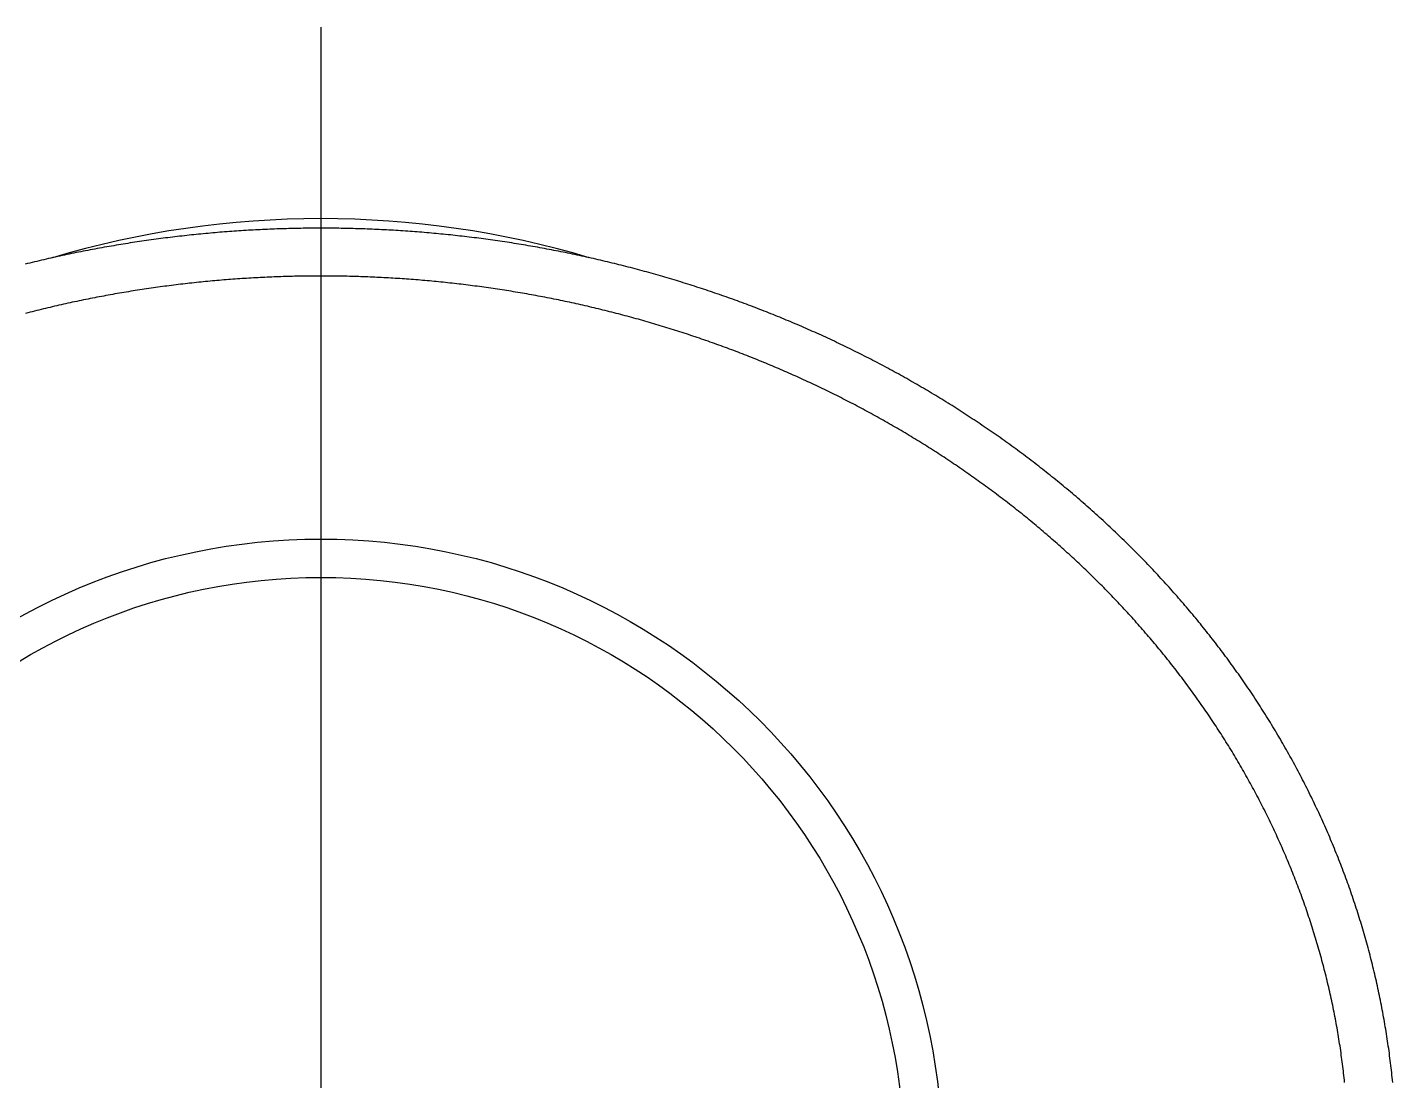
# Model space of a CAD drawing. Extents: x -10.3 to 87.6, y -18.9 to 40.3.
# Drawn here: x 71.26 to 85.54, y 29.29 to 40.3 of the extents above; entities that cross this region are included whole.
import ezdxf

# ---------------------------------------------------------------- set-up
doc = ezdxf.new("R2010")
doc.units = 0
doc.linetypes.add('CENTER', pattern=[50.8, 31.75, -6.35, 6.35, -6.35])
doc.layers.get('0').update_dxf_attribs({"linetype": 'CONTINUOUS'})
doc.layers.add('CENTER', color=1, linetype='CENTER')

msp = doc.modelspace()

# ---------------------------------------------------------------- linework, layer by layer
at = {"color": 7}
for points in [[(85.5381, 29.2704, 0), (85.5356, 29.2958, 0), (85.533, 29.3212, 0), (85.5303, 29.3465, 0), (85.5276, 29.3719, 0), (85.5248, 29.3972, 0), (85.5219, 29.4225, 0), (85.5189, 29.4479, 0), (85.5159, 29.4732, 0), (85.5128, 29.4985, 0), (85.5096, 29.5238, 0), (85.5063, 29.5491, 0), (85.503, 29.5744, 0), (85.4995, 29.5997, 0), (85.496, 29.6249, 0), (85.4925, 29.6502, 0), (85.4888, 29.6754, 0), (85.4851, 29.7007, 0), (85.4813, 29.7259, 0), (85.4774, 29.7511, 0), (85.4734, 29.7764, 0), (85.4694, 29.8016, 0), (85.4653, 29.8268, 0), (85.4611, 29.8519, 0), (85.4569, 29.8771, 0), (85.4525, 29.9023, 0), (85.4481, 29.9274, 0), (85.4436, 29.9525, 0), (85.4391, 29.9777, 0), (85.4344, 30.0028, 0), (85.4297, 30.0279, 0), (85.4249, 30.053, 0), (85.4201, 30.078, 0), (85.4151, 30.1031, 0), (85.4101, 30.1281, 0), (85.405, 30.1532, 0), (85.3999, 30.1782, 0), (85.3946, 30.2032, 0), (85.3893, 30.2282, 0), (85.3839, 30.2531, 0), (85.3785, 30.2781, 0), (85.3729, 30.303, 0), (85.3673, 30.328, 0), (85.3616, 30.3529, 0), (85.3559, 30.3778, 0), (85.3501, 30.4026, 0), (85.3442, 30.4275, 0), (85.3382, 30.4524, 0), (85.3321, 30.4772, 0), (85.326, 30.502, 0), (85.3198, 30.5268, 0), (85.3135, 30.5516, 0), (85.3072, 30.5763, 0), (85.3008, 30.6011, 0), (85.2943, 30.6258, 0), (85.2877, 30.6505, 0), (85.2811, 30.6752, 0), (85.2744, 30.6998, 0), (85.2676, 30.7245, 0), (85.2607, 30.7491, 0), (85.2538, 30.7737, 0), (85.2468, 30.7983, 0), (85.2397, 30.8229, 0), (85.2326, 30.8474, 0), (85.2254, 30.872, 0), (85.2181, 30.8965, 0), (85.2107, 30.9209, 0), (85.2033, 30.9454, 0), (85.1958, 30.9698, 0), (85.1882, 30.9943, 0), (85.1806, 31.0187, 0), (85.1728, 31.043, 0), (85.1651, 31.0674, 0), (85.1572, 31.0917, 0), (85.1493, 31.116, 0), (85.1413, 31.1403, 0), (85.1332, 31.1646, 0), (85.125, 31.1888, 0), (85.1168, 31.213, 0), (85.1085, 31.2372, 0), (85.1002, 31.2614, 0), (85.0918, 31.2855, 0), (85.0833, 31.3096, 0), (85.0747, 31.3337, 0), (85.0661, 31.3578, 0), (85.0574, 31.3818, 0), (85.0486, 31.4058, 0), (85.0397, 31.4298, 0), (85.0308, 31.4538, 0), (85.0218, 31.4777, 0), (85.0128, 31.5016, 0), (85.0037, 31.5255, 0), (84.9945, 31.5493, 0), (84.9852, 31.5732, 0), (84.9759, 31.597, 0), (84.9665, 31.6207, 0), (84.957, 31.6445, 0), (84.9475, 31.6682, 0), (84.9379, 31.6919, 0), (84.9282, 31.7155, 0), (84.9185, 31.7392, 0), (84.9087, 31.7628, 0), (84.8988, 31.7863, 0), (84.8889, 31.8099, 0), (84.8789, 31.8334, 0), (84.8688, 31.8568, 0), (84.8587, 31.8803, 0), (84.8485, 31.9037, 0), (84.8382, 31.9271, 0), (84.8279, 31.9505, 0), (84.8175, 31.9738, 0), (84.8071, 31.9971, 0), (84.7965, 32.0204, 0), (84.786, 32.0436, 0), (84.7753, 32.0668, 0), (84.7646, 32.09, 0), (84.7538, 32.1131, 0), (84.7429, 32.1362, 0), (84.732, 32.1593, 0), (84.7211, 32.1823, 0), (84.71, 32.2053, 0), (84.6989, 32.2283, 0), (84.6877, 32.2513, 0), (84.6765, 32.2742, 0), (84.6652, 32.297, 0), (84.6539, 32.3199, 0), (84.6425, 32.3427, 0), (84.631, 32.3655, 0), (84.6194, 32.3882, 0), (84.6078, 32.4109, 0), (84.5962, 32.4336, 0), (84.5844, 32.4562, 0), (84.5726, 32.4788, 0), (84.5608, 32.5014, 0), (84.5489, 32.5239, 0), (84.5369, 32.5464, 0), (84.5249, 32.5689, 0), (84.5128, 32.5913, 0), (84.5006, 32.6137, 0), (84.4884, 32.636, 0), (84.4761, 32.6583, 0), (84.4638, 32.6806, 0), (84.4514, 32.7029, 0), (84.4389, 32.7251, 0), (84.4264, 32.7472, 0), (84.4138, 32.7693, 0), (84.4012, 32.7914, 0), (84.3885, 32.8135, 0), (84.3758, 32.8355, 0), (84.363, 32.8575, 0), (84.3501, 32.8794, 0), (84.3372, 32.9013, 0), (84.3242, 32.9231, 0), (84.3112, 32.9449, 0), (84.2981, 32.9667, 0), (84.2849, 32.9885, 0), (84.2717, 33.0102, 0), (84.2584, 33.0318, 0), (84.2451, 33.0534, 0), (84.2317, 33.075, 0), (84.2183, 33.0965, 0), (84.2048, 33.118, 0), (84.1913, 33.1395, 0), (84.1777, 33.1609, 0), (84.164, 33.1823, 0), (84.1503, 33.2036, 0), (84.1365, 33.2249, 0), (84.1227, 33.2462, 0), (84.1089, 33.2674, 0), (84.0949, 33.2886, 0), (84.0809, 33.3097, 0), (84.0669, 33.3308, 0), (84.0528, 33.3519, 0), (84.0387, 33.3729, 0), (84.0245, 33.3939, 0), (84.0102, 33.4148, 0), (83.9959, 33.4357, 0), (83.9815, 33.4566, 0), (83.9671, 33.4774, 0), (83.9527, 33.4982, 0), (83.9382, 33.5189, 0), (83.9236, 33.5396, 0), (83.909, 33.5603, 0), (83.8943, 33.5809, 0), (83.8796, 33.6014, 0), (83.8648, 33.622, 0), (83.8499, 33.6424, 0), (83.8351, 33.6629, 0), (83.8201, 33.6833, 0), (83.8051, 33.7037, 0), (83.7901, 33.724, 0), (83.775, 33.7443, 0), (83.7599, 33.7645, 0), (83.7447, 33.7847, 0), (83.7294, 33.8048, 0), (83.7141, 33.8249, 0), (83.6988, 33.845, 0), (83.6834, 33.865, 0), (83.668, 33.885, 0), (83.6525, 33.905, 0), (83.6369, 33.9249, 0), (83.6214, 33.9447, 0), (83.6057, 33.9645, 0), (83.59, 33.9843, 0), (83.5743, 34.004, 0), (83.5585, 34.0237, 0), (83.5427, 34.0434, 0), (83.5268, 34.063, 0), (83.5109, 34.0825, 0), (83.4949, 34.102, 0), (83.4789, 34.1215, 0), (83.4628, 34.1409, 0), (83.4467, 34.1603, 0), (83.4305, 34.1797, 0), (83.4143, 34.199, 0), (83.398, 34.2182, 0), (83.3817, 34.2375, 0), (83.3653, 34.2566, 0), (83.3489, 34.2758, 0), (83.3325, 34.2949, 0), (83.316, 34.3139, 0), (83.2994, 34.3329, 0), (83.2828, 34.3519, 0), (83.2662, 34.3708, 0), (83.2495, 34.3897, 0), (83.2327, 34.4085, 0), (83.216, 34.4273, 0), (83.1991, 34.446, 0), (83.1823, 34.4648, 0), (83.1653, 34.4834, 0), (83.1484, 34.502, 0), (83.1314, 34.5206, 0), (83.1143, 34.5391, 0), (83.0972, 34.5576, 0), (83.0801, 34.5761, 0), (83.0629, 34.5945, 0), (83.0456, 34.6128, 0), (83.0283, 34.6312, 0), (83.011, 34.6494, 0), (82.9937, 34.6677, 0), (82.9762, 34.6858, 0), (82.9588, 34.704, 0), (82.9413, 34.7221, 0), (82.9237, 34.7401, 0), (82.9061, 34.7581, 0), (82.8885, 34.7761, 0), (82.8708, 34.794, 0), (82.8531, 34.8119, 0), (82.8353, 34.8297, 0), (82.8175, 34.8475, 0), (82.7997, 34.8653, 0), (82.7818, 34.883, 0), (82.7639, 34.9006, 0), (82.7459, 34.9183, 0), (82.7279, 34.9358, 0), (82.7098, 34.9534, 0), (82.6917, 34.9708, 0), (82.6736, 34.9883, 0), (82.6554, 35.0057, 0), (82.6371, 35.023, 0), (82.6189, 35.0403, 0), (82.6006, 35.0576, 0), (82.5822, 35.0748, 0), (82.5638, 35.092, 0), (82.5454, 35.1091, 0), (82.5269, 35.1262, 0), (82.5084, 35.1432, 0), (82.4898, 35.1602, 0), (82.4712, 35.1772, 0), (82.4526, 35.1941, 0), (82.4339, 35.2109, 0), (82.4152, 35.2278, 0), (82.3964, 35.2445, 0), (82.3776, 35.2613, 0), (82.3588, 35.2779, 0), (82.3399, 35.2946, 0), (82.321, 35.3112, 0), (82.3021, 35.3277, 0), (82.2831, 35.3442, 0), (82.264, 35.3607, 0), (82.245, 35.3771, 0), (82.2259, 35.3934, 0), (82.2067, 35.4098, 0), (82.1875, 35.426, 0), (82.1683, 35.4423, 0), (82.149, 35.4584, 0), (82.1297, 35.4746, 0), (82.1104, 35.4907, 0), (82.091, 35.5067, 0), (82.0716, 35.5227, 0), (82.0522, 35.5387, 0), (82.0327, 35.5546, 0), (82.0132, 35.5704, 0), (81.9936, 35.5863, 0), (81.974, 35.602, 0), (81.9544, 35.6178, 0), (81.9347, 35.6334, 0), (81.915, 35.6491, 0), (81.8953, 35.6647, 0), (81.8755, 35.6802, 0), (81.8557, 35.6957, 0), (81.8358, 35.7112, 0), (81.8159, 35.7266, 0), (81.796, 35.7419, 0), (81.7761, 35.7572, 0), (81.7561, 35.7725, 0), (81.736, 35.7877, 0), (81.716, 35.8029, 0), (81.6959, 35.818, 0), (81.6758, 35.8331, 0), (81.6556, 35.8481, 0), (81.6354, 35.8631, 0), (81.6152, 35.8781, 0), (81.5949, 35.893, 0), (81.5746, 35.9078, 0), (81.5543, 35.9226, 0), (81.5339, 35.9374, 0), (81.5135, 35.9521, 0), (81.4931, 35.9667, 0), (81.4727, 35.9813, 0), (81.4522, 35.9959, 0), (81.4316, 36.0104, 0), (81.4111, 36.0249, 0), (81.3905, 36.0393, 0), (81.3699, 36.0537, 0), (81.3492, 36.0681, 0), (81.3285, 36.0823, 0), (81.3078, 36.0966, 0), (81.2871, 36.1108, 0), (81.2663, 36.1249, 0), (81.2455, 36.139, 0), (81.2246, 36.1531, 0), (81.2038, 36.1671, 0), (81.1829, 36.181, 0), (81.1619, 36.1949, 0), (81.141, 36.2088, 0), (81.12, 36.2226, 0), (81.0989, 36.2364, 0), (81.0779, 36.2501, 0), (81.0568, 36.2638, 0), (81.0357, 36.2774, 0), (81.0145, 36.291, 0), (80.9934, 36.3045, 0), (80.9722, 36.318, 0), (80.9509, 36.3314, 0), (80.9297, 36.3448, 0), (80.9084, 36.3581, 0), (80.8871, 36.3714, 0), (80.8657, 36.3847, 0), (80.8444, 36.3979, 0), (80.823, 36.411, 0), (80.8015, 36.4241, 0), (80.7801, 36.4371, 0), (80.7586, 36.4501, 0), (80.7371, 36.4631, 0), (80.7155, 36.476, 0), (80.694, 36.4889, 0), (80.6724, 36.5017, 0), (80.6508, 36.5144, 0), (80.6291, 36.5271, 0), (80.6075, 36.5398, 0), (80.5858, 36.5524, 0), (80.5641, 36.565, 0), (80.5423, 36.5775, 0), (80.5205, 36.59, 0), (80.4987, 36.6024, 0), (80.4769, 36.6148, 0), (80.4551, 36.6271, 0), (80.4332, 36.6394, 0), (80.4113, 36.6516, 0), (80.3894, 36.6638, 0), (80.3674, 36.6759, 0), (80.3455, 36.688, 0), (80.3235, 36.7001, 0), (80.3014, 36.712, 0), (80.2794, 36.724, 0), (80.2573, 36.7359, 0), (80.2352, 36.7477, 0), (80.2131, 36.7595, 0), (80.191, 36.7713, 0), (80.1688, 36.783, 0), (80.1466, 36.7946, 0), (80.1244, 36.8062, 0), (80.1022, 36.8178, 0), (80.0799, 36.8293, 0), (80.0576, 36.8407, 0), (80.0353, 36.8521, 0), (80.013, 36.8635, 0), (79.9907, 36.8748, 0), (79.9683, 36.8861, 0), (79.9459, 36.8973, 0), (79.9235, 36.9085, 0), (79.901, 36.9196, 0), (79.8786, 36.9307, 0), (79.8561, 36.9417, 0), (79.8336, 36.9526, 0), (79.8111, 36.9636, 0), (79.7886, 36.9744, 0), (79.766, 36.9853, 0), (79.7434, 36.9961, 0), (79.7208, 37.0068, 0), (79.6982, 37.0175, 0), (79.6755, 37.0281, 0), (79.6529, 37.0387, 0), (79.6302, 37.0492, 0), (79.6075, 37.0597, 0), (79.5847, 37.0701, 0), (79.562, 37.0805, 0), (79.5392, 37.0909, 0), (79.5165, 37.1012, 0), (79.4936, 37.1114, 0), (79.4708, 37.1216, 0), (79.448, 37.1318, 0), (79.4251, 37.1419, 0), (79.4022, 37.1519, 0), (79.3793, 37.1619, 0), (79.3564, 37.1719, 0), (79.3335, 37.1818, 0), (79.3105, 37.1916, 0), (79.2876, 37.2014, 0), (79.2646, 37.2112, 0), (79.2416, 37.2209, 0), (79.2185, 37.2305, 0), (79.1955, 37.2402, 0), (79.1724, 37.2497, 0), (79.1494, 37.2592, 0), (79.1263, 37.2687, 0), (79.1031, 37.2781, 0), (79.08, 37.2875, 0), (79.0568, 37.2968, 0), (79.0337, 37.3061, 0), (79.0105, 37.3153, 0), (78.9873, 37.3245, 0), (78.9641, 37.3336, 0), (78.9408, 37.3427, 0), (78.9175, 37.3518, 0), (78.8943, 37.3608, 0), (78.871, 37.3697, 0), (78.8477, 37.3786, 0), (78.8243, 37.3874, 0), (78.801, 37.3962, 0), (78.7776, 37.405, 0), (78.7543, 37.4137, 0), (78.7309, 37.4223, 0), (78.7075, 37.4309, 0), (78.684, 37.4395, 0), (78.6606, 37.448, 0), (78.6371, 37.4564, 0), (78.6136, 37.4648, 0), (78.5902, 37.4732, 0), (78.5667, 37.4815, 0), (78.5431, 37.4898, 0), (78.5196, 37.498, 0), (78.496, 37.5062, 0), (78.4725, 37.5143, 0), (78.4489, 37.5224, 0), (78.4253, 37.5304, 0), (78.4017, 37.5384, 0), (78.378, 37.5463, 0), (78.3544, 37.5542, 0), (78.3307, 37.562, 0), (78.307, 37.5698, 0), (78.2834, 37.5775, 0), (78.2597, 37.5852, 0), (78.2359, 37.5929, 0), (78.2122, 37.6005, 0), (78.1884, 37.608, 0), (78.1647, 37.6155, 0), (78.1409, 37.6229, 0), (78.1171, 37.6303, 0), (78.0933, 37.6377, 0), (78.0695, 37.645, 0), (78.0457, 37.6523, 0), (78.0218, 37.6595, 0), (77.9979, 37.6666, 0), (77.9741, 37.6737, 0), (77.9502, 37.6808, 0), (77.9263, 37.6878, 0), (77.9024, 37.6948, 0), (77.8784, 37.7017, 0), (77.8545, 37.7086, 0), (77.8305, 37.7154, 0), (77.8066, 37.7222, 0), (77.7826, 37.7289, 0), (77.7586, 37.7356, 0), (77.7346, 37.7423, 0), (77.7106, 37.7488, 0), (77.6865, 37.7554, 0), (77.6625, 37.7619, 0), (77.6384, 37.7683, 0), (77.6144, 37.7747, 0), (77.5903, 37.7811, 0), (77.5662, 37.7874, 0), (77.5421, 37.7936, 0), (77.518, 37.7998, 0), (77.4939, 37.806, 0), (77.4697, 37.8121, 0), (77.4456, 37.8182, 0), (77.4214, 37.8242, 0), (77.3972, 37.8301, 0), (77.373, 37.8361, 0), (77.3488, 37.8419, 0), (77.3246, 37.8478, 0), (77.3004, 37.8535, 0), (77.2762, 37.8593, 0), (77.252, 37.8649, 0), (77.2277, 37.8706, 0), (77.2034, 37.8762, 0), (77.1792, 37.8817, 0), (77.1549, 37.8872, 0), (77.1306, 37.8926, 0), (77.1063, 37.898, 0), (77.082, 37.9034, 0), (77.0576, 37.9087, 0), (77.0333, 37.9139, 0), (77.009, 37.9191, 0), (76.9846, 37.9243, 0), (76.9602, 37.9294, 0), (76.9359, 37.9344, 0), (76.9115, 37.9394, 0), (76.8871, 37.9444, 0), (76.8627, 37.9493, 0), (76.8383, 37.9542, 0), (76.8139, 37.959, 0), (76.7894, 37.9638, 0), (76.765, 37.9685, 0), (76.7405, 37.9732, 0), (76.7161, 37.9778, 0), (76.6916, 37.9824, 0), (76.6671, 37.9869, 0), (76.6427, 37.9914, 0), (76.6182, 37.9958, 0), (76.5937, 38.0002, 0), (76.5691, 38.0046, 0), (76.5446, 38.0089, 0), (76.5201, 38.0131, 0), (76.4956, 38.0173, 0), (76.471, 38.0215, 0), (76.4465, 38.0256, 0), (76.4219, 38.0296, 0), (76.3974, 38.0336, 0), (76.3728, 38.0376, 0), (76.3482, 38.0415, 0), (76.3236, 38.0454, 0), (76.299, 38.0492, 0), (76.2744, 38.053, 0), (76.2498, 38.0567, 0), (76.2252, 38.0604, 0), (76.2006, 38.064, 0), (76.1759, 38.0676, 0), (76.1513, 38.0711, 0), (76.1267, 38.0746, 0), (76.102, 38.078, 0), (76.0773, 38.0814, 0), (76.0527, 38.0847, 0), (76.028, 38.088, 0), (76.0033, 38.0913, 0), (75.9786, 38.0945, 0), (75.954, 38.0976, 0), (75.9293, 38.1007, 0), (75.9046, 38.1038, 0), (75.8799, 38.1068, 0), (75.8551, 38.1098, 0), (75.8304, 38.1127, 0), (75.8057, 38.1155, 0), (75.781, 38.1183, 0), (75.7562, 38.1211, 0), (75.7315, 38.1238, 0), (75.7068, 38.1265, 0), (75.682, 38.1291, 0), (75.6572, 38.1317, 0), (75.6325, 38.1342, 0), (75.6077, 38.1367, 0), (75.583, 38.1391, 0), (75.5582, 38.1415, 0), (75.5334, 38.1439, 0), (75.5086, 38.1462, 0), (75.4838, 38.1484, 0), (75.459, 38.1506, 0), (75.4342, 38.1527, 0), (75.4094, 38.1548, 0), (75.3846, 38.1569, 0), (75.3598, 38.1589, 0), (75.335, 38.1609, 0), (75.3102, 38.1628, 0), (75.2854, 38.1646, 0), (75.2606, 38.1664, 0), (75.2357, 38.1682, 0), (75.2109, 38.1699, 0), (75.1861, 38.1716, 0), (75.1612, 38.1732, 0), (75.1364, 38.1748, 0), (75.1116, 38.1763, 0), (75.0867, 38.1778, 0), (75.0619, 38.1792, 0), (75.037, 38.1806, 0), (75.0122, 38.182, 0), (74.9873, 38.1832, 0), (74.9624, 38.1845, 0), (74.9376, 38.1857, 0), (74.9127, 38.1868, 0), (74.8879, 38.1879, 0), (74.863, 38.189, 0), (74.8381, 38.19, 0), (74.8132, 38.1909, 0), (74.7884, 38.1918, 0), (74.7635, 38.1927, 0), (74.7386, 38.1935, 0), (74.7137, 38.1943, 0), (74.6889, 38.195, 0), (74.664, 38.1957, 0), (74.6391, 38.1963, 0), (74.6142, 38.1968, 0), (74.5893, 38.1974, 0), (74.5645, 38.1978, 0), (74.5396, 38.1983, 0), (74.5147, 38.1987, 0), (74.4898, 38.199, 0), (74.4649, 38.1993, 0), (74.44, 38.1995, 0), (74.4151, 38.1997, 0), (74.3902, 38.1999, 0), (74.3654, 38.1999, 0), (74.3405, 38.2, 0), (74.3156, 38.2, 0), (74.2907, 38.1999, 0), (74.2658, 38.1999, 0), (74.2409, 38.1997, 0), (74.216, 38.1995, 0), (74.1911, 38.1993, 0), (74.1662, 38.199, 0), (74.1414, 38.1987, 0), (74.1165, 38.1983, 0), (74.0916, 38.1978, 0), (74.0667, 38.1974, 0), (74.0418, 38.1968, 0), (74.0169, 38.1963, 0), (73.9921, 38.1957, 0), (73.9672, 38.195, 0), (73.9423, 38.1943, 0), (73.9174, 38.1935, 0), (73.8925, 38.1927, 0), (73.8677, 38.1918, 0), (73.8428, 38.1909, 0), (73.8179, 38.19, 0), (73.7931, 38.189, 0), (73.7682, 38.1879, 0), (73.7433, 38.1868, 0), (73.7185, 38.1857, 0), (73.6936, 38.1845, 0), (73.6687, 38.1832, 0), (73.6439, 38.182, 0), (73.619, 38.1806, 0), (73.5942, 38.1792, 0), (73.5693, 38.1778, 0), (73.5445, 38.1763, 0), (73.5197, 38.1748, 0), (73.4948, 38.1732, 0), (73.47, 38.1716, 0), (73.4451, 38.1699, 0), (73.4203, 38.1682, 0), (73.3955, 38.1664, 0), (73.3707, 38.1646, 0), (73.3458, 38.1628, 0), (73.321, 38.1609, 0), (73.2962, 38.1589, 0), (73.2714, 38.1569, 0), (73.2466, 38.1549, 0), (73.2218, 38.1528, 0), (73.197, 38.1506, 0), (73.1722, 38.1484, 0), (73.1474, 38.1462, 0), (73.1226, 38.1439, 0), (73.0979, 38.1415, 0), (73.0731, 38.1392, 0), (73.0483, 38.1367, 0), (73.0236, 38.1342, 0), (72.9988, 38.1317, 0), (72.974, 38.1291, 0), (72.9493, 38.1265, 0), (72.9246, 38.1238, 0), (72.8998, 38.1211, 0), (72.8751, 38.1183, 0), (72.8503, 38.1155, 0), (72.8256, 38.1127, 0), (72.8009, 38.1098, 0), (72.7762, 38.1068, 0), (72.7515, 38.1038, 0), (72.7268, 38.1007, 0), (72.7021, 38.0976, 0), (72.6774, 38.0945, 0), (72.6527, 38.0913, 0), (72.628, 38.088, 0), (72.6034, 38.0847, 0), (72.5787, 38.0814, 0), (72.554, 38.078, 0), (72.5294, 38.0746, 0), (72.5048, 38.0711, 0), (72.4801, 38.0676, 0), (72.4555, 38.064, 0), (72.4309, 38.0604, 0), (72.4062, 38.0567, 0), (72.3816, 38.053, 0), (72.357, 38.0492, 0), (72.3324, 38.0454, 0), (72.3078, 38.0415, 0), (72.2833, 38.0376, 0), (72.2587, 38.0336, 0), (72.2341, 38.0296, 0), (72.2096, 38.0256, 0), (72.185, 38.0215, 0), (72.1605, 38.0173, 0), (72.1359, 38.0131, 0), (72.1114, 38.0089, 0), (72.0869, 38.0046, 0), (72.0624, 38.0002, 0), (72.0379, 37.9958, 0), (72.0134, 37.9914, 0), (71.9889, 37.9869, 0), (71.9644, 37.9824, 0), (71.94, 37.9778, 0), (71.9155, 37.9732, 0), (71.8911, 37.9685, 0), (71.8666, 37.9638, 0), (71.8422, 37.959, 0), (71.8178, 37.9542, 0), (71.7934, 37.9493, 0), (71.769, 37.9444, 0), (71.7446, 37.9394, 0), (71.7202, 37.9344, 0), (71.6958, 37.9294, 0), (71.6714, 37.9243, 0), (71.6471, 37.9191, 0), (71.6227, 37.9139, 0), (71.5984, 37.9087, 0), (71.5741, 37.9034, 0), (71.5498, 37.898, 0), (71.5255, 37.8926, 0), (71.5012, 37.8872, 0), (71.4769, 37.8817, 0), (71.4526, 37.8762, 0), (71.4283, 37.8706, 0), (71.4041, 37.8649, 0), (71.3799, 37.8593, 0), (71.3556, 37.8535, 0), (71.3314, 37.8478, 0), (71.3072, 37.8419, 0), (71.283, 37.8361, 0), (71.2588, 37.8301, 0), (71.2346, 37.8242, 0)], [(85.0357, 29.2697, 0), (85.0332, 29.2936, 0), (85.0306, 29.3174, 0), (85.0279, 29.3413, 0), (85.0252, 29.3651, 0), (85.0224, 29.3889, 0), (85.0196, 29.4128, 0), (85.0166, 29.4366, 0), (85.0136, 29.4604, 0), (85.0105, 29.4842, 0), (85.0074, 29.508, 0), (85.0042, 29.5318, 0), (85.0009, 29.5556, 0), (84.9975, 29.5794, 0), (84.9941, 29.6031, 0), (84.9906, 29.6269, 0), (84.987, 29.6506, 0), (84.9833, 29.6744, 0), (84.9796, 29.6981, 0), (84.9758, 29.7218, 0), (84.9719, 29.7456, 0), (84.968, 29.7693, 0), (84.964, 29.793, 0), (84.9599, 29.8166, 0), (84.9558, 29.8403, 0), (84.9515, 29.864, 0), (84.9472, 29.8876, 0), (84.9429, 29.9113, 0), (84.9384, 29.9349, 0), (84.9339, 29.9585, 0), (84.9293, 29.9821, 0), (84.9247, 30.0057, 0), (84.92, 30.0293, 0), (84.9152, 30.0529, 0), (84.9103, 30.0764, 0), (84.9054, 30.1, 0), (84.9004, 30.1235, 0), (84.8953, 30.147, 0), (84.8902, 30.1705, 0), (84.885, 30.194, 0), (84.8797, 30.2175, 0), (84.8743, 30.241, 0), (84.8689, 30.2644, 0), (84.8634, 30.2879, 0), (84.8579, 30.3113, 0), (84.8522, 30.3347, 0), (84.8465, 30.3581, 0), (84.8407, 30.3815, 0), (84.8349, 30.4048, 0), (84.829, 30.4282, 0), (84.823, 30.4515, 0), (84.817, 30.4748, 0), (84.8109, 30.4981, 0), (84.8047, 30.5214, 0), (84.7984, 30.5446, 0), (84.7921, 30.5679, 0), (84.7857, 30.5911, 0), (84.7792, 30.6143, 0), (84.7727, 30.6375, 0), (84.7661, 30.6607, 0), (84.7595, 30.6838, 0), (84.7527, 30.707, 0), (84.7459, 30.7301, 0), (84.7391, 30.7532, 0), (84.7321, 30.7763, 0), (84.7251, 30.7993, 0), (84.718, 30.8224, 0), (84.7109, 30.8454, 0), (84.7037, 30.8684, 0), (84.6964, 30.8914, 0), (84.6891, 30.9143, 0), (84.6817, 30.9373, 0), (84.6742, 30.9602, 0), (84.6666, 30.9831, 0), (84.659, 31.006, 0), (84.6513, 31.0288, 0), (84.6436, 31.0517, 0), (84.6358, 31.0745, 0), (84.6279, 31.0973, 0), (84.6199, 31.12, 0), (84.6119, 31.1428, 0), (84.6038, 31.1655, 0), (84.5957, 31.1882, 0), (84.5875, 31.2109, 0), (84.5792, 31.2335, 0), (84.5709, 31.2562, 0), (84.5625, 31.2788, 0), (84.554, 31.3013, 0), (84.5454, 31.3239, 0), (84.5368, 31.3464, 0), (84.5282, 31.3689, 0), (84.5194, 31.3914, 0), (84.5106, 31.4139, 0), (84.5017, 31.4363, 0), (84.4928, 31.4587, 0), (84.4838, 31.4811, 0), (84.4748, 31.5035, 0), (84.4656, 31.5258, 0), (84.4564, 31.5481, 0), (84.4472, 31.5704, 0), (84.4379, 31.5926, 0), (84.4285, 31.6149, 0), (84.4191, 31.6371, 0), (84.4096, 31.6592, 0), (84.4, 31.6814, 0), (84.3904, 31.7035, 0), (84.3807, 31.7256, 0), (84.3709, 31.7476, 0), (84.3611, 31.7697, 0), (84.3512, 31.7917, 0), (84.3413, 31.8136, 0), (84.3313, 31.8356, 0), (84.3212, 31.8575, 0), (84.3111, 31.8794, 0), (84.3009, 31.9013, 0), (84.2906, 31.9231, 0), (84.2803, 31.9449, 0), (84.27, 31.9667, 0), (84.2595, 31.9884, 0), (84.249, 32.0101, 0), (84.2385, 32.0318, 0), (84.2279, 32.0534, 0), (84.2172, 32.0751, 0), (84.2065, 32.0967, 0), (84.1957, 32.1182, 0), (84.1848, 32.1397, 0), (84.1739, 32.1612, 0), (84.1629, 32.1827, 0), (84.1519, 32.2041, 0), (84.1408, 32.2255, 0), (84.1297, 32.2469, 0), (84.1185, 32.2682, 0), (84.1072, 32.2895, 0), (84.0959, 32.3108, 0), (84.0845, 32.3321, 0), (84.0731, 32.3533, 0), (84.0616, 32.3744, 0), (84.05, 32.3956, 0), (84.0384, 32.4167, 0), (84.0267, 32.4377, 0), (84.015, 32.4588, 0), (84.0032, 32.4798, 0), (83.9914, 32.5008, 0), (83.9795, 32.5217, 0), (83.9675, 32.5426, 0), (83.9555, 32.5634, 0), (83.9435, 32.5843, 0), (83.9313, 32.6051, 0), (83.9192, 32.6258, 0), (83.9069, 32.6465, 0), (83.8946, 32.6672, 0), (83.8823, 32.6879, 0), (83.8699, 32.7085, 0), (83.8575, 32.7291, 0), (83.845, 32.7496, 0), (83.8324, 32.7701, 0), (83.8198, 32.7906, 0), (83.8071, 32.811, 0), (83.7944, 32.8314, 0), (83.7816, 32.8518, 0), (83.7688, 32.8721, 0), (83.7559, 32.8924, 0), (83.743, 32.9126, 0), (83.73, 32.9328, 0), (83.717, 32.953, 0), (83.7039, 32.9731, 0), (83.6907, 32.9932, 0), (83.6775, 33.0133, 0), (83.6643, 33.0333, 0), (83.651, 33.0533, 0), (83.6376, 33.0733, 0), (83.6242, 33.0932, 0), (83.6108, 33.1131, 0), (83.5973, 33.1329, 0), (83.5837, 33.1527, 0), (83.5701, 33.1725, 0), (83.5564, 33.1922, 0), (83.5427, 33.2119, 0), (83.529, 33.2316, 0), (83.5151, 33.2512, 0), (83.5013, 33.2708, 0), (83.4874, 33.2903, 0), (83.4734, 33.3098, 0), (83.4594, 33.3293, 0), (83.4453, 33.3487, 0), (83.4312, 33.3681, 0), (83.417, 33.3874, 0), (83.4028, 33.4067, 0), (83.3886, 33.426, 0), (83.3743, 33.4453, 0), (83.3599, 33.4644, 0), (83.3455, 33.4836, 0), (83.331, 33.5027, 0), (83.3165, 33.5218, 0), (83.302, 33.5408, 0), (83.2874, 33.5598, 0), (83.2727, 33.5788, 0), (83.258, 33.5977, 0), (83.2433, 33.6166, 0), (83.2285, 33.6355, 0), (83.2136, 33.6543, 0), (83.1987, 33.673, 0), (83.1838, 33.6918, 0), (83.1688, 33.7104, 0), (83.1538, 33.7291, 0), (83.1387, 33.7477, 0), (83.1236, 33.7663, 0), (83.1084, 33.7848, 0), (83.0932, 33.8033, 0), (83.0779, 33.8217, 0), (83.0626, 33.8402, 0), (83.0473, 33.8585, 0), (83.0319, 33.8769, 0), (83.0164, 33.8952, 0), (83.0009, 33.9134, 0), (82.9854, 33.9316, 0), (82.9698, 33.9498, 0), (82.9542, 33.9679, 0), (82.9385, 33.986, 0), (82.9228, 34.0041, 0), (82.907, 34.0221, 0), (82.8912, 34.0401, 0), (82.8753, 34.058, 0), (82.8594, 34.0759, 0), (82.8435, 34.0938, 0), (82.8275, 34.1116, 0), (82.8114, 34.1294, 0), (82.7953, 34.1471, 0), (82.7792, 34.1648, 0), (82.763, 34.1825, 0), (82.7468, 34.2001, 0), (82.7306, 34.2177, 0), (82.7143, 34.2352, 0), (82.6979, 34.2527, 0), (82.6815, 34.2702, 0), (82.6651, 34.2876, 0), (82.6486, 34.3049, 0), (82.6321, 34.3223, 0), (82.6155, 34.3396, 0), (82.5989, 34.3568, 0), (82.5823, 34.374, 0), (82.5656, 34.3912, 0), (82.5489, 34.4084, 0), (82.5321, 34.4254, 0), (82.5153, 34.4425, 0), (82.4984, 34.4595, 0), (82.4815, 34.4765, 0), (82.4646, 34.4934, 0), (82.4476, 34.5103, 0), (82.4306, 34.5271, 0), (82.4135, 34.5439, 0), (82.3964, 34.5607, 0), (82.3792, 34.5774, 0), (82.362, 34.5941, 0), (82.3448, 34.6108, 0), (82.3275, 34.6274, 0), (82.3102, 34.6439, 0), (82.2929, 34.6604, 0), (82.2755, 34.6769, 0), (82.258, 34.6934, 0), (82.2406, 34.7097, 0), (82.223, 34.7261, 0), (82.2055, 34.7424, 0), (82.1879, 34.7587, 0), (82.1703, 34.7749, 0), (82.1526, 34.7911, 0), (82.1349, 34.8072, 0), (82.1171, 34.8233, 0), (82.0993, 34.8394, 0), (82.0815, 34.8554, 0), (82.0636, 34.8714, 0), (82.0457, 34.8873, 0), (82.0278, 34.9032, 0), (82.0098, 34.9191, 0), (81.9918, 34.9349, 0), (81.9737, 34.9506, 0), (81.9556, 34.9664, 0), (81.9375, 34.9821, 0), (81.9193, 34.9977, 0), (81.9011, 35.0133, 0), (81.8828, 35.0288, 0), (81.8645, 35.0444, 0), (81.8462, 35.0598, 0), (81.8278, 35.0753, 0), (81.8094, 35.0906, 0), (81.791, 35.106, 0), (81.7725, 35.1213, 0), (81.754, 35.1365, 0), (81.7355, 35.1517, 0), (81.7169, 35.1669, 0), (81.6983, 35.182, 0), (81.6796, 35.1971, 0), (81.6609, 35.2122, 0), (81.6422, 35.2272, 0), (81.6235, 35.2421, 0), (81.6047, 35.257, 0), (81.5858, 35.2719, 0), (81.567, 35.2867, 0), (81.5481, 35.3015, 0), (81.5291, 35.3163, 0), (81.5102, 35.331, 0), (81.4912, 35.3456, 0), (81.4721, 35.3602, 0), (81.453, 35.3748, 0), (81.4339, 35.3893, 0), (81.4148, 35.4038, 0), (81.3956, 35.4182, 0), (81.3764, 35.4326, 0), (81.3572, 35.447, 0), (81.3379, 35.4613, 0), (81.3186, 35.4755, 0), (81.2992, 35.4898, 0), (81.2799, 35.5039, 0), (81.2605, 35.5181, 0), (81.241, 35.5321, 0), (81.2215, 35.5462, 0), (81.202, 35.5602, 0), (81.1825, 35.5741, 0), (81.1629, 35.5881, 0), (81.1433, 35.6019, 0), (81.1237, 35.6157, 0), (81.104, 35.6295, 0), (81.0843, 35.6433, 0), (81.0646, 35.6569, 0), (81.0449, 35.6706, 0), (81.0251, 35.6842, 0), (81.0053, 35.6978, 0), (80.9854, 35.7113, 0), (80.9655, 35.7247, 0), (80.9456, 35.7382, 0), (80.9257, 35.7515, 0), (80.9057, 35.7649, 0), (80.8857, 35.7782, 0), (80.8657, 35.7914, 0), (80.8456, 35.8046, 0), (80.8255, 35.8178, 0), (80.8054, 35.8309, 0), (80.7852, 35.8439, 0), (80.7651, 35.857, 0), (80.7449, 35.8699, 0), (80.7246, 35.8829, 0), (80.7044, 35.8957, 0), (80.6841, 35.9086, 0), (80.6637, 35.9214, 0), (80.6434, 35.9341, 0), (80.623, 35.9468, 0), (80.6026, 35.9595, 0), (80.5822, 35.9721, 0), (80.5617, 35.9847, 0), (80.5412, 35.9972, 0), (80.5207, 36.0097, 0), (80.5002, 36.0221, 0), (80.4796, 36.0345, 0), (80.459, 36.0468, 0), (80.4384, 36.0591, 0), (80.4177, 36.0714, 0), (80.3971, 36.0836, 0), (80.3764, 36.0957, 0), (80.3556, 36.1079, 0), (80.3349, 36.1199, 0), (80.3141, 36.132, 0), (80.2933, 36.1439, 0), (80.2725, 36.1559, 0), (80.2516, 36.1677, 0), (80.2307, 36.1796, 0), (80.2098, 36.1914, 0), (80.1889, 36.2031, 0), (80.168, 36.2148, 0), (80.147, 36.2265, 0), (80.126, 36.2381, 0), (80.1049, 36.2497, 0), (80.0839, 36.2612, 0), (80.0628, 36.2727, 0), (80.0417, 36.2841, 0), (80.0206, 36.2955, 0), (79.9995, 36.3068, 0), (79.9783, 36.3181, 0), (79.9571, 36.3293, 0), (79.9359, 36.3405, 0), (79.9146, 36.3517, 0), (79.8934, 36.3628, 0), (79.8721, 36.3739, 0), (79.8508, 36.3849, 0), (79.8294, 36.3958, 0), (79.8081, 36.4068, 0), (79.7867, 36.4176, 0), (79.7653, 36.4285, 0), (79.7439, 36.4393, 0), (79.7225, 36.45, 0), (79.701, 36.4607, 0), (79.6795, 36.4713, 0), (79.658, 36.4819, 0), (79.6365, 36.4925, 0), (79.6149, 36.503, 0), (79.5934, 36.5135, 0), (79.5718, 36.5239, 0), (79.5502, 36.5343, 0), (79.5285, 36.5446, 0), (79.5069, 36.5549, 0), (79.4852, 36.5651, 0), (79.4635, 36.5753, 0), (79.4418, 36.5854, 0), (79.4201, 36.5955, 0), (79.3983, 36.6056, 0), (79.3765, 36.6156, 0), (79.3547, 36.6255, 0), (79.3329, 36.6354, 0), (79.3111, 36.6453, 0), (79.2892, 36.6551, 0), (79.2674, 36.6649, 0), (79.2455, 36.6746, 0), (79.2236, 36.6843, 0), (79.2017, 36.6939, 0), (79.1797, 36.7035, 0), (79.1577, 36.713, 0), (79.1358, 36.7225, 0), (79.1138, 36.732, 0), (79.0917, 36.7414, 0), (79.0697, 36.7507, 0), (79.0477, 36.76, 0), (79.0256, 36.7693, 0), (79.0035, 36.7785, 0), (78.9814, 36.7877, 0), (78.9592, 36.7968, 0), (78.9371, 36.8059, 0), (78.9149, 36.8149, 0), (78.8928, 36.8239, 0), (78.8706, 36.8328, 0), (78.8483, 36.8417, 0), (78.8261, 36.8506, 0), (78.8038, 36.8594, 0), (78.7816, 36.8681, 0), (78.7593, 36.8768, 0), (78.737, 36.8855, 0), (78.7147, 36.8941, 0), (78.6923, 36.9027, 0), (78.67, 36.9112, 0), (78.6476, 36.9197, 0), (78.6252, 36.9281, 0), (78.6028, 36.9365, 0), (78.5804, 36.9449, 0), (78.5579, 36.9532, 0), (78.5355, 36.9614, 0), (78.513, 36.9696, 0), (78.4905, 36.9778, 0), (78.468, 36.9859, 0), (78.4455, 36.994, 0), (78.423, 37.002, 0), (78.4004, 37.01, 0), (78.3779, 37.0179, 0), (78.3553, 37.0258, 0), (78.3327, 37.0336, 0), (78.3101, 37.0414, 0), (78.2874, 37.0491, 0), (78.2648, 37.0568, 0), (78.2421, 37.0645, 0), (78.2195, 37.0721, 0), (78.1968, 37.0797, 0), (78.1741, 37.0872, 0), (78.1513, 37.0947, 0), (78.1286, 37.1021, 0), (78.1059, 37.1095, 0), (78.0831, 37.1168, 0), (78.0603, 37.1241, 0), (78.0375, 37.1313, 0), (78.0147, 37.1385, 0), (77.9919, 37.1457, 0), (77.9691, 37.1528, 0), (77.9462, 37.1598, 0), (77.9233, 37.1668, 0), (77.9005, 37.1738, 0), (77.8776, 37.1807, 0), (77.8547, 37.1876, 0), (77.8318, 37.1944, 0), (77.8088, 37.2012, 0), (77.7859, 37.2079, 0), (77.7629, 37.2146, 0), (77.74, 37.2213, 0), (77.717, 37.2279, 0), (77.694, 37.2344, 0), (77.671, 37.2409, 0), (77.6479, 37.2474, 0), (77.6249, 37.2538, 0), (77.6019, 37.2602, 0), (77.5788, 37.2665, 0), (77.5557, 37.2728, 0), (77.5326, 37.279, 0), (77.5095, 37.2852, 0), (77.4864, 37.2914, 0), (77.4633, 37.2975, 0), (77.4402, 37.3035, 0), (77.417, 37.3095, 0), (77.3939, 37.3155, 0), (77.3707, 37.3214, 0), (77.3475, 37.3273, 0), (77.3243, 37.3331, 0), (77.3011, 37.3389, 0), (77.2779, 37.3446, 0), (77.2547, 37.3503, 0), (77.2314, 37.3559, 0), (77.2082, 37.3615, 0), (77.1849, 37.3671, 0), (77.1616, 37.3726, 0), (77.1384, 37.378, 0), (77.1151, 37.3834, 0), (77.0918, 37.3888, 0), (77.0685, 37.3941, 0), (77.0451, 37.3994, 0), (77.0218, 37.4046, 0), (76.9984, 37.4098, 0), (76.9751, 37.4149, 0), (76.9517, 37.42, 0), (76.9283, 37.425, 0), (76.905, 37.43, 0), (76.8816, 37.435, 0), (76.8582, 37.4399, 0), (76.8347, 37.4448, 0), (76.8113, 37.4496, 0), (76.7879, 37.4543, 0), (76.7644, 37.4591, 0), (76.741, 37.4637, 0), (76.7175, 37.4684, 0), (76.694, 37.473, 0), (76.6706, 37.4775, 0), (76.6471, 37.482, 0), (76.6236, 37.4864, 0), (76.6001, 37.4908, 0), (76.5765, 37.4952, 0), (76.553, 37.4995, 0), (76.5295, 37.5038, 0), (76.5059, 37.508, 0), (76.4824, 37.5122, 0), (76.4588, 37.5163, 0), (76.4353, 37.5204, 0), (76.4117, 37.5244, 0), (76.3881, 37.5284, 0), (76.3645, 37.5323, 0), (76.3409, 37.5362, 0), (76.3173, 37.5401, 0), (76.2937, 37.5439, 0), (76.2701, 37.5477, 0), (76.2464, 37.5514, 0), (76.2228, 37.555, 0), (76.1992, 37.5587, 0), (76.1755, 37.5622, 0), (76.1519, 37.5658, 0), (76.1282, 37.5693, 0), (76.1045, 37.5727, 0), (76.0808, 37.5761, 0), (76.0571, 37.5794, 0), (76.0335, 37.5827, 0), (76.0098, 37.586, 0), (75.9861, 37.5892, 0), (75.9623, 37.5924, 0), (75.9386, 37.5955, 0), (75.9149, 37.5986, 0), (75.8912, 37.6016, 0), (75.8674, 37.6046, 0), (75.8437, 37.6075, 0), (75.8199, 37.6104, 0), (75.7962, 37.6132, 0), (75.7724, 37.616, 0), (75.7487, 37.6188, 0), (75.7249, 37.6215, 0), (75.7011, 37.6242, 0), (75.6773, 37.6268, 0), (75.6535, 37.6293, 0), (75.6298, 37.6319, 0), (75.606, 37.6343, 0), (75.5822, 37.6368, 0), (75.5584, 37.6392, 0), (75.5345, 37.6415, 0), (75.5107, 37.6438, 0), (75.4869, 37.646, 0), (75.4631, 37.6482, 0), (75.4393, 37.6504, 0), (75.4154, 37.6525, 0), (75.3916, 37.6546, 0), (75.3677, 37.6566, 0), (75.3439, 37.6586, 0), (75.32, 37.6605, 0), (75.2962, 37.6624, 0), (75.2723, 37.6642, 0), (75.2485, 37.666, 0), (75.2246, 37.6677, 0), (75.2007, 37.6694, 0), (75.1769, 37.6711, 0), (75.153, 37.6727, 0), (75.1291, 37.6743, 0), (75.1052, 37.6758, 0), (75.0814, 37.6772, 0), (75.0575, 37.6787, 0), (75.0336, 37.68, 0), (75.0097, 37.6814, 0), (74.9858, 37.6826, 0), (74.9619, 37.6839, 0), (74.938, 37.6851, 0), (74.9141, 37.6862, 0), (74.8902, 37.6873, 0), (74.8663, 37.6884, 0), (74.8424, 37.6894, 0), (74.8185, 37.6904, 0), (74.7946, 37.6913, 0), (74.7706, 37.6921, 0), (74.7467, 37.693, 0), (74.7228, 37.6938, 0), (74.6989, 37.6945, 0), (74.675, 37.6952, 0), (74.651, 37.6958, 0), (74.6271, 37.6964, 0), (74.6032, 37.697, 0), (74.5793, 37.6975, 0), (74.5553, 37.6979, 0), (74.5314, 37.6983, 0), (74.5075, 37.6987, 0), (74.4836, 37.699, 0), (74.4596, 37.6993, 0), (74.4357, 37.6995, 0), (74.4118, 37.6997, 0), (74.3878, 37.6999, 0), (74.3639, 37.6999, 0), (74.34, 37.7, 0), (74.3161, 37.7, 0), (74.2921, 37.6999, 0), (74.2682, 37.6999, 0), (74.2443, 37.6997, 0), (74.2203, 37.6995, 0), (74.1964, 37.6993, 0), (74.1725, 37.699, 0), (74.1486, 37.6987, 0), (74.1246, 37.6983, 0), (74.1007, 37.6979, 0), (74.0768, 37.6975, 0), (74.0528, 37.697, 0), (74.0289, 37.6964, 0), (74.005, 37.6958, 0), (73.9811, 37.6952, 0), (73.9572, 37.6945, 0), (73.9332, 37.6938, 0), (73.9093, 37.693, 0), (73.8854, 37.6921, 0), (73.8615, 37.6913, 0), (73.8376, 37.6904, 0), (73.8137, 37.6894, 0), (73.7898, 37.6884, 0), (73.7659, 37.6873, 0), (73.742, 37.6862, 0), (73.718, 37.6851, 0), (73.6941, 37.6839, 0), (73.6703, 37.6827, 0), (73.6464, 37.6814, 0), (73.6225, 37.68, 0), (73.5986, 37.6787, 0), (73.5747, 37.6772, 0), (73.5508, 37.6758, 0), (73.5269, 37.6743, 0), (73.5031, 37.6727, 0), (73.4792, 37.6711, 0), (73.4553, 37.6694, 0), (73.4314, 37.6677, 0), (73.4076, 37.666, 0), (73.3837, 37.6642, 0), (73.3599, 37.6624, 0), (73.336, 37.6605, 0), (73.3122, 37.6586, 0), (73.2883, 37.6566, 0), (73.2645, 37.6546, 0), (73.2406, 37.6525, 0), (73.2168, 37.6504, 0), (73.193, 37.6482, 0), (73.1691, 37.646, 0), (73.1453, 37.6438, 0), (73.1215, 37.6415, 0), (73.0977, 37.6392, 0), (73.0739, 37.6368, 0), (73.0501, 37.6343, 0), (73.0263, 37.6319, 0), (73.0025, 37.6293, 0), (72.9787, 37.6268, 0), (72.9549, 37.6242, 0), (72.9312, 37.6215, 0), (72.9074, 37.6188, 0), (72.8836, 37.616, 0), (72.8599, 37.6132, 0), (72.8361, 37.6104, 0), (72.8124, 37.6075, 0), (72.7886, 37.6046, 0), (72.7649, 37.6016, 0), (72.7412, 37.5986, 0), (72.7174, 37.5955, 0), (72.6937, 37.5924, 0), (72.67, 37.5892, 0), (72.6463, 37.586, 0), (72.6226, 37.5827, 0), (72.5989, 37.5794, 0), (72.5752, 37.5761, 0), (72.5515, 37.5727, 0), (72.5279, 37.5693, 0), (72.5042, 37.5658, 0), (72.4805, 37.5622, 0), (72.4569, 37.5587, 0), (72.4332, 37.555, 0), (72.4096, 37.5514, 0), (72.386, 37.5477, 0), (72.3624, 37.5439, 0), (72.3387, 37.5401, 0), (72.3151, 37.5362, 0), (72.2915, 37.5323, 0), (72.2679, 37.5284, 0), (72.2444, 37.5244, 0), (72.2208, 37.5204, 0), (72.1972, 37.5163, 0), (72.1737, 37.5122, 0), (72.1501, 37.508, 0), (72.1266, 37.5038, 0), (72.103, 37.4995, 0), (72.0795, 37.4952, 0), (72.056, 37.4908, 0), (72.0325, 37.4864, 0), (72.009, 37.482, 0), (71.9855, 37.4775, 0), (71.962, 37.473, 0), (71.9385, 37.4684, 0), (71.9151, 37.4637, 0), (71.8916, 37.4591, 0), (71.8682, 37.4543, 0), (71.8447, 37.4496, 0), (71.8213, 37.4448, 0), (71.7979, 37.4399, 0), (71.7745, 37.435, 0), (71.7511, 37.43, 0), (71.7277, 37.425, 0), (71.7043, 37.42, 0), (71.681, 37.4149, 0), (71.6576, 37.4098, 0), (71.6343, 37.4046, 0), (71.6109, 37.3994, 0), (71.5876, 37.3941, 0), (71.5643, 37.3888, 0), (71.541, 37.3834, 0), (71.5177, 37.378, 0), (71.4944, 37.3726, 0), (71.4711, 37.3671, 0), (71.4479, 37.3615, 0), (71.4246, 37.3559, 0), (71.4014, 37.3503, 0), (71.3781, 37.3446, 0), (71.3549, 37.3389, 0), (71.3317, 37.3331, 0), (71.3085, 37.3273, 0), (71.2854, 37.3214, 0), (71.2622, 37.3155, 0), (71.239, 37.3095, 0)]]:
    msp.add_polyline3d(points, dxfattribs=at)
at = {"color": 7, "linetype": 'CONTINUOUS'}
for radius in [6.5, 6.1]:
    msp.add_circle((74.32802, 28.45), radius, dxfattribs=at)
msp.add_arc((74.32802, 28.45), 9.85, 73.447262, 106.552738, dxfattribs=at)
at = {"layer": 'CENTER', "color": 1, "linetype": 'CENTER'}
msp.add_line((74.32802, 40.3), (74.32802, -2), dxfattribs=at)

doc.saveas('drawing.dxf')
